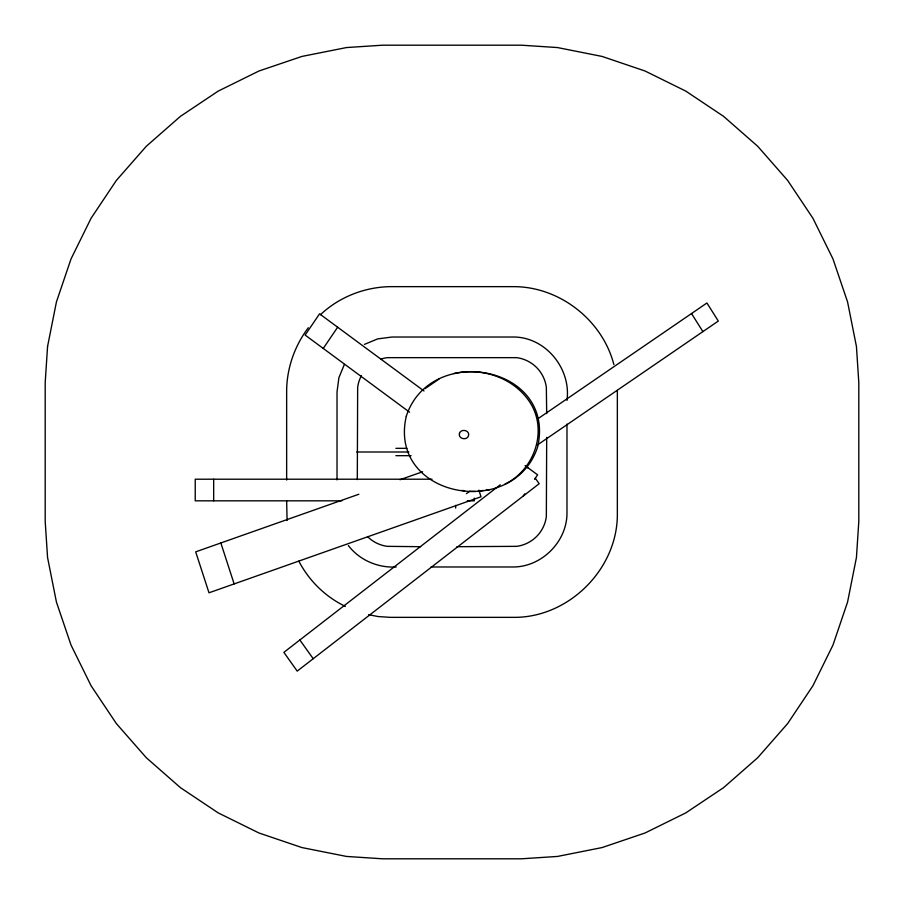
<?xml version="1.0" encoding="UTF-8"?>
<svg xmlns="http://www.w3.org/2000/svg" width="904" height="904" viewBox="0 0 904 904"><rect width="100%" height="100%" fill="white"/><g stroke="black" fill="none" stroke-linecap="round" stroke-linejoin="round"><path stroke-width="1.36" d="M344.379 364.436L338.91 377.646L337.022 392.008L337.022 479.9M308.298 327.734C294.772 345.701 286.918 367.838 286.647 390.358L286.647 480.024M323.248 348.447L337.655 327.214M523.201 496.081L524.716 493.844M534.569 479.323L537.609 474.86L525.111 465.628M320.491 314.66C339.181 296.998 364.685 287.031 390.358 286.647L513.641 286.647C559.576 286.602 602.448 320.152 613.872 364.583M500.228 484.793L283.867 652.36L297.213 671.107L539.179 483.696L535.258 478.193M425.061 388.663L438.994 379.07M504.918 484.137C534.705 469.809 548.378 429.92 529.507 401.704C513.269 377.488 481.787 367.148 453.842 373.555M537.699 418.902L706.928 302.987L718.307 321.056L537.428 444.96M466.351 493.652L469.843 491.256M364.436 344.379L377.646 338.91L392.008 337.022L511.992 337.022C544.92 336.073 571.407 368.301 566.977 400.37M358.888 494.239L195.693 551.847L208.993 592.798L481.018 496.771L478.871 490.171M400.031 479.719L422.597 471.752M475.346 491.392L469.99 491.392M478.024 491.075L483.38 490.443M486.058 490.126L490.07 489.652M395.884 448.327L406.924 448.327M356.707 452L408.857 452M395.884 455.672L411.071 455.672M432.033 479.21L195.23 479.21L195.23 500.827L341.87 500.827M467.255 500.827L474.306 500.827L474.306 498.127M420.586 546.694L387.33 546.344A34.465 34.465 0 0 1 367.465 536.535M456.882 546.694L516.67 546.344A34.465 34.465 0 0 0 546.344 516.67L546.694 437.344M396.189 566.977C377.974 568.04 359.464 560.152 348.356 545.53M431.072 566.977L511.992 566.977C541.417 567.667 567.667 541.417 566.977 511.992L566.977 424.1M461.955 490.431L464.633 490.748M368.629 614.675L378.087 616.551L390.358 617.353L513.641 617.353C568.808 617.873 617.873 568.808 617.353 513.641L617.353 390.358M345.362 606.392C325.508 596.911 308.908 580.639 298.828 561.113M423.999 390.969L319.553 313.846L305.134 335.068L409.591 412.201M526.625 466.057L528.196 468.261M299.857 639.976L313.202 658.722M691.515 313.541L702.894 331.61M220.847 542.965L234.136 583.916M287.088 520.467L286.647 501.031M546.694 413.614L546.344 387.33A34.465 34.465 0 0 0 516.67 357.656L387.33 357.656A34.465 34.465 0 0 0 380.753 359.193M455.672 505.347L455.672 508.116M357.306 479.595L357.656 387.33A34.465 34.465 0 0 1 361.442 375.578M213.672 479.21L213.672 500.827M47.562 346.503L45.2 382.448L45.2 521.551L47.562 557.497L56.421 602.041L71.02 645.06L91.112 685.797L116.345 723.562L146.29 757.71L180.438 787.655L218.203 812.888L258.94 832.979L301.959 847.579L346.503 856.438L382.448 858.8L521.551 858.8L557.497 856.438L602.041 847.579L645.06 832.979L685.797 812.888L723.562 787.655L757.71 757.71L787.655 723.562L812.888 685.797L832.979 645.06L847.579 602.041L856.438 557.497L858.8 521.551L858.8 382.448L856.438 346.503L847.579 301.959L832.979 258.94L812.888 218.203L787.655 180.438L757.71 146.29L723.562 116.345L685.797 91.112L645.06 71.02L602.041 56.421L557.497 47.562L521.551 45.2L382.448 45.2L346.503 47.562L301.959 56.421L258.94 71.02L218.203 91.112L180.438 116.345L146.29 146.29L116.345 180.438L91.112 218.203L71.02 258.94L56.421 301.959L47.562 346.503M406.291 416.213C387.613 497.595 513.415 520.681 537.62 446.994C556.299 365.623 430.496 342.537 406.291 416.213M459.435 433.468C457.944 438.926 467.085 440.869 468.532 435.66C470.023 430.202 460.882 428.27 459.435 433.468"/></g></svg>
